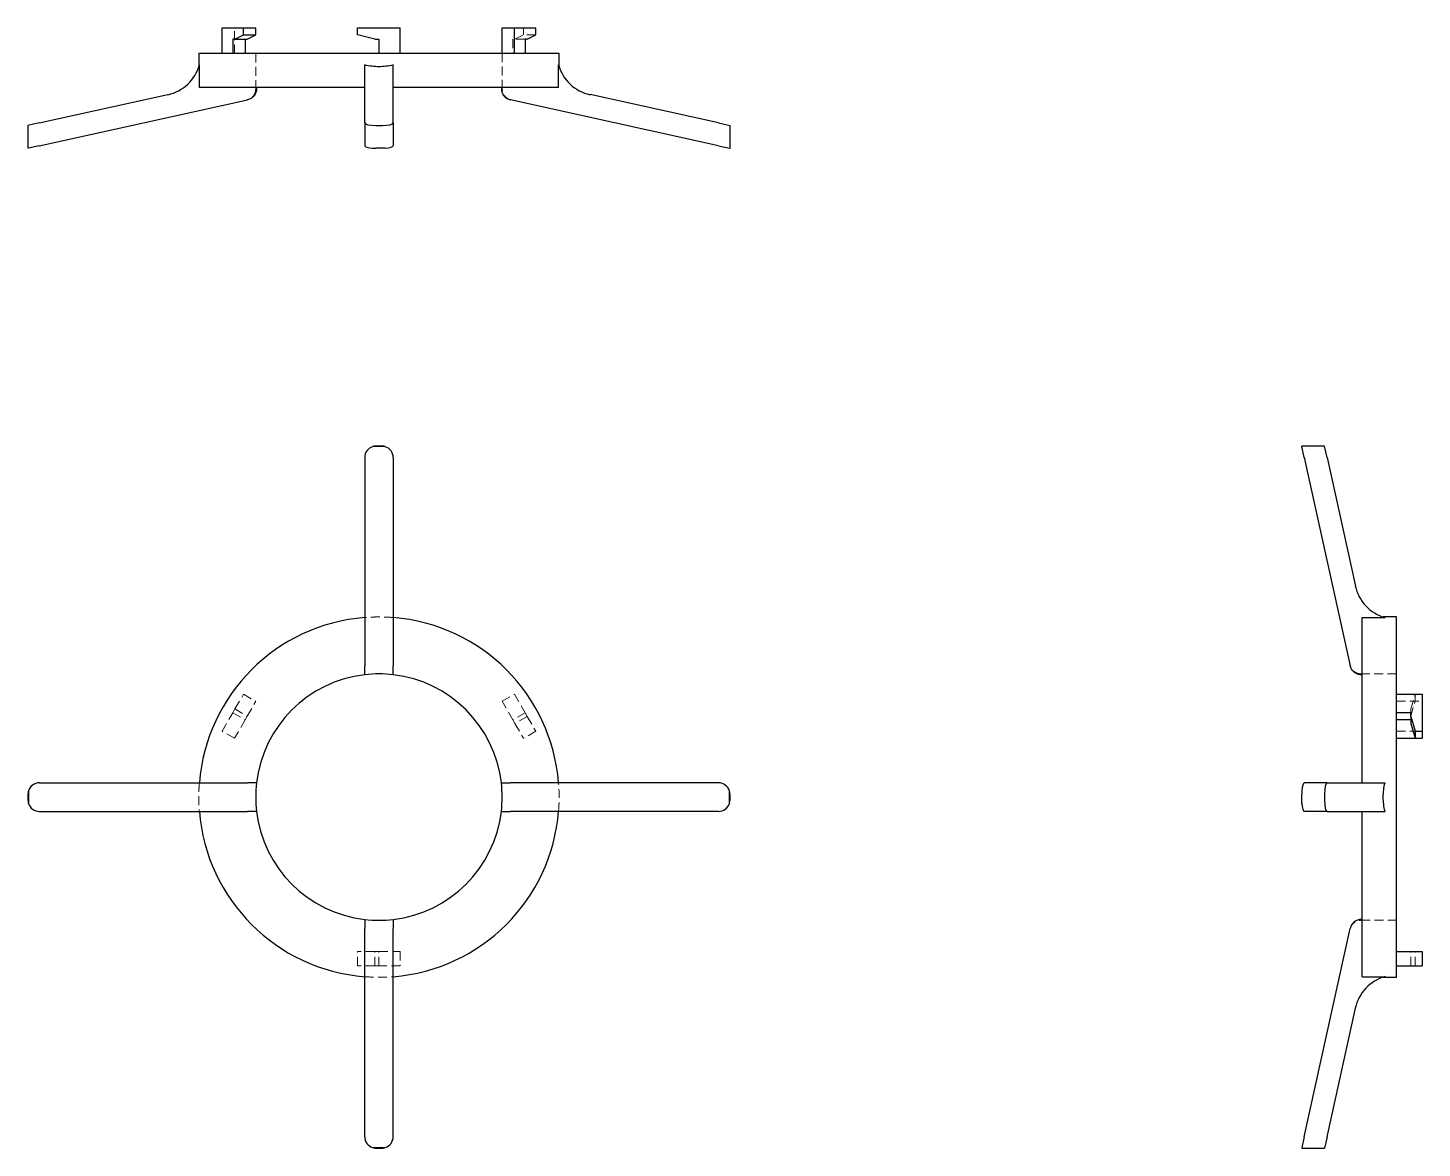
# Model space of a CAD drawing. Header units: millimetres. Extents: x 33 to 232, y 7 to 167.
import ezdxf

# ---------------------------------------------------------------- set-up
doc = ezdxf.new("R2010")
doc.units = ezdxf.units.MM
doc.linetypes.add('HIDDEN', pattern=[1.905, 1.27, -0.635])

msp = doc.modelspace()

# ---------------------------------------------------------------- linework, layer by layer
at = {"color": 7, "linetype": 'Continuous', "lineweight": 25}
for p, q in [((60.66, 162.91), (60.66, 166.57)), ((60.66, 166.57), (63.71, 166.57)), ((62.49, 164.94), (62.18, 164.94)), ((62.18, 164.94), (62.18, 162.91)), ((62.49, 164.94), (63.71, 165.59)), ((62.49, 164.94), (64.24, 164.94)), ((63.71, 165.59), (63.71, 166.57)), ((63.71, 166.57), (65.46, 166.57)), ((63.71, 165.59), (65.46, 165.59)), ((63.94, 164.94), (63.94, 162.91)), ((64.24, 164.94), (65.46, 165.59)), ((65.46, 165.59), (65.46, 166.57)), ((79.96, 166.57), (86.04, 166.57)), ((79.96, 165.59), (79.96, 166.57)), ((82.39, 164.94), (79.96, 165.59)), ((82.39, 164.94), (83, 164.94)), ((83, 164.94), (83, 162.91)), ((86.04, 162.91), (86.04, 166.57)), ((100.54, 162.91), (100.54, 166.57)), ((100.54, 166.57), (102.29, 166.57)), ((102.29, 162.91), (102.29, 166.57)), ((102.29, 166.57), (105.34, 166.57)), ((104.12, 164.94), (103.82, 164.94)), ((103.82, 164.94), (103.82, 162.91)), ((104.12, 164.94), (105.34, 165.59)), ((105.34, 165.59), (105.34, 166.57)), ((57.34, 162.91), (57.34, 161.03)), ((108.66, 162.91), (57.34, 162.91)), ((108.66, 161.03), (108.66, 162.91)), ((57.42, 158.05), (57.42, 161.29)), ((80.97, 157.06), (80.97, 161.29)), ((85.03, 157.06), (85.03, 161.29)), ((108.58, 158.05), (108.58, 161.29)), ((34.63, 153.02), (52.94, 157.06)), ((80.97, 158.05), (57.42, 158.05)), ((65.57, 158.05), (65.57, 157.9)), ((80.97, 153.02), (80.97, 157.06)), ((108.58, 158.05), (85.03, 158.05)), ((85.03, 153.02), (85.03, 157.06)), ((100.43, 158.05), (100.43, 157.9)), ((131.37, 153.02), (113.06, 157.06)), ((34.63, 149.78), (64.29, 156.31)), ((131.37, 149.78), (101.71, 156.31)), ((34.63, 153.02), (33, 152.66)), ((80.97, 153.02), (80.97, 149.78)), ((85.03, 153.02), (85.03, 149.78)), ((131.37, 153.02), (133, 152.66)), ((33, 152.66), (33, 149.43)), ((33, 152.66), (33, 152.66)), ((133, 149.43), (133, 152.66)), ((133, 152.66), (133, 152.66)), ((33.08, 149.43), (33, 149.43)), ((33, 149.43), (33, 149.43)), ((34.63, 149.78), (33.08, 149.43)), ((82.1, 149.43), (82.57, 149.43)), ((83.43, 149.43), (82.57, 149.43)), ((83.9, 149.43), (83.43, 149.43)), ((131.37, 149.78), (132.92, 149.43)), ((132.92, 149.43), (133, 149.43)), ((133, 149.43), (133, 149.43)), ((80.97, 105.37), (80.97, 75.71)), ((83.9, 106.92), (82.1, 106.92)), ((85.03, 105.37), (85.03, 75.71)), ((217.66, 107), (214.43, 107)), ((214.43, 106.92), (214.43, 107)), ((214.43, 107), (214.43, 107)), ((214.78, 105.37), (214.43, 106.92)), ((214.78, 105.37), (221.31, 75.71)), ((218.02, 105.37), (217.66, 107)), ((217.66, 107), (217.66, 107)), ((218.02, 105.37), (222.06, 87.06)), ((223.05, 59.03), (223.05, 82.58)), ((223.05, 82.58), (226.29, 82.58)), ((227.91, 82.66), (226.03, 82.66)), ((227.91, 57), (227.91, 82.66)), ((223.05, 74.43), (222.9, 74.43)), ((227.91, 71.65), (231.57, 71.65)), ((231.57, 71.65), (231.57, 66.38)), ((229.94, 69.02), (227.91, 69.02)), ((229.94, 68), (227.91, 68)), ((229.94, 68.49), (229.94, 69.02)), ((229.94, 68.49), (230.59, 66.38)), ((229.94, 68.49), (229.94, 67.48)), ((229.94, 67.48), (230.59, 65.37)), ((230.59, 66.38), (231.57, 66.38)), ((230.59, 66.38), (230.59, 65.37)), ((231.57, 66.38), (231.57, 65.37)), ((227.91, 65.37), (230.59, 65.37)), ((230.59, 65.37), (231.57, 65.37)), ((33.08, 57.9), (33.08, 56.1)), ((34.63, 59.03), (64.29, 59.03)), ((131.37, 59.03), (101.71, 59.03)), ((132.92, 56.1), (132.92, 57.9)), ((214.43, 57.9), (214.43, 57.43)), ((218.02, 59.03), (214.78, 59.03)), ((218.02, 59.03), (222.06, 59.03)), ((222.06, 59.03), (226.29, 59.03)), ((214.43, 56.57), (214.43, 57.43)), ((214.43, 56.1), (214.43, 56.57)), ((227.91, 31.34), (227.91, 57)), ((34.63, 54.97), (64.29, 54.97)), ((131.37, 54.97), (101.71, 54.97)), ((218.02, 54.97), (214.78, 54.97)), ((218.02, 54.97), (222.06, 54.97)), ((222.06, 54.97), (226.29, 54.97)), ((223.05, 31.42), (223.05, 54.97)), ((80.97, 8.63), (80.97, 38.29)), ((85.03, 8.63), (85.03, 38.29)), ((214.78, 8.63), (221.31, 38.29)), ((223.05, 39.57), (222.9, 39.57)), ((227.91, 34.99), (231.57, 34.99)), ((231.57, 34.99), (231.57, 32.96)), ((227.91, 32.96), (231.57, 32.96)), ((223.05, 31.42), (226.29, 31.42)), ((226.03, 31.34), (227.91, 31.34)), ((218.02, 8.63), (222.06, 26.94)), ((214.78, 8.63), (214.43, 7.08)), ((218.02, 8.63), (217.66, 7)), ((82.1, 7.08), (83.9, 7.08)), ((214.43, 7.08), (214.43, 7)), ((214.43, 7), (217.66, 7)), ((214.43, 7), (214.43, 7)), ((217.66, 7), (217.66, 7))]:
    msp.add_line(p, q, dxfattribs=at)
at = {"color": 7, "linetype": 'HIDDEN', "lineweight": 18}
for p, q in [((62.42, 162.91), (62.42, 166.57)), ((102.06, 164.94), (102.06, 162.91)), ((103.82, 164.94), (102.06, 164.94)), ((102.36, 164.94), (103.58, 165.59)), ((103.58, 165.59), (103.58, 166.57)), ((105.34, 165.59), (103.58, 165.59)), ((65.45, 162.91), (65.45, 157.88)), ((100.55, 157.88), (100.55, 162.91)), ((227.91, 74.55), (222.88, 74.55)), ((62.49, 69.55), (63.71, 71.65)), ((63.71, 71.65), (65.46, 70.64)), ((100.54, 70.64), (102.29, 71.65)), ((102.29, 71.65), (103.82, 69.02)), ((229.94, 69.55), (230.59, 71.65)), ((230.59, 71.65), (230.59, 70.64)), ((62.49, 69.55), (62.18, 69.02)), ((62.49, 69.55), (64.24, 68.53)), ((64.24, 68.53), (65.46, 70.64)), ((102.06, 68), (100.54, 70.64)), ((227.91, 70.64), (231.57, 70.64)), ((229.94, 68.53), (230.59, 70.64)), ((229.94, 69.55), (229.94, 69.02)), ((60.66, 66.38), (62.18, 69.02)), ((62.18, 69.02), (63.94, 68)), ((63.94, 68), (62.42, 65.37)), ((64.24, 68.53), (63.94, 68)), ((103.82, 69.02), (102.06, 68)), ((102.36, 67.48), (102.06, 68)), ((104.12, 68.49), (102.36, 67.48)), ((104.12, 68.49), (103.82, 69.02)), ((104.12, 68.49), (105.34, 66.38)), ((62.42, 65.37), (60.66, 66.38)), ((102.36, 67.48), (103.58, 65.37)), ((105.34, 66.38), (103.58, 65.37)), ((227.91, 66.38), (230.59, 66.38)), ((222.88, 39.45), (227.91, 39.45)), ((79.96, 32.96), (79.96, 34.99)), ((82.39, 34.99), (79.96, 34.99)), ((82.39, 32.96), (82.39, 34.99)), ((82.39, 34.99), (83, 34.99)), ((83, 34.99), (86.04, 34.99)), ((83, 32.96), (83, 34.99)), ((86.04, 34.99), (86.04, 32.96)), ((229.94, 32.96), (229.94, 34.99)), ((230.59, 32.96), (230.59, 34.99)), ((82.39, 32.96), (79.96, 32.96)), ((82.39, 32.96), (83, 32.96)), ((86.04, 32.96), (83, 32.96))]:
    msp.add_line(p, q, dxfattribs=at)
at = {"color": 7, "linetype": 'Continuous', "lineweight": 25}
for centre, radius, start, end in [((51.65, 162.91), 6, 282.4311, 344.3001), ((114.35, 162.91), 6, 195.6999, 257.5689), ((82.59, 105.37), 1.62, 107.7068, 180), ((82.59, 105.37), 1.62, 90.9671, 107.7068), ((83, 81.34), 25.66, 89.0329, 90.9671), ((83.41, 105.37), 1.62, 72.2932, 89.0329), ((83.41, 105.37), 1.62, 0, 72.2932), ((227.91, 88.35), 6, 192.4311, 254.3001), ((83, 57), 25.66, 94.534, 175.466), ((83, 57), 25.66, 4.534, 85.466), ((83, 57), 17.55, 96.6386, 173.3614), ((83, 57), 17.55, 6.6386, 83.3614), ((34.63, 57.41), 1.62, 162.2932, 179.0329), ((34.63, 57.41), 1.62, 90, 162.2932), ((131.37, 57.41), 1.62, 17.7068, 90), ((131.37, 57.41), 1.62, 0.9671, 17.7068), ((58.66, 57), 25.66, 179.0329, 180.9671), ((34.63, 56.59), 1.62, 180.9671, 197.7068), ((34.63, 56.59), 1.62, 197.7068, 270), ((131.37, 56.59), 1.62, 270, 342.2932), ((131.37, 56.59), 1.62, 342.2932, 359.0329), ((107.34, 57), 25.66, 359.0329, 0.9671), ((83, 57), 25.66, 184.534, 265.466), ((83, 57), 17.55, 186.6386, 263.3614), ((83, 57), 25.66, 274.534, 355.466), ((83, 57), 17.55, 276.6386, 353.3614), ((227.91, 25.65), 6, 105.6999, 167.5689), ((82.59, 8.63), 1.62, 180, 252.2932), ((83.41, 8.63), 1.62, 287.7068, 0), ((82.59, 8.63), 1.62, 252.2932, 269.0329), ((83, 32.66), 25.66, 269.0329, 270.9671), ((83.41, 8.63), 1.62, 270.9671, 287.7068)]:
    msp.add_arc(centre, radius, start, end, dxfattribs=at)
for centre, major_axis, start_param, end_param in [((82.59, 153.02), (1.62, 0), 3.141593, 4.695511), ((83.41, 153.02), (1.62, 0), 4.729267, 6.283185), ((83, 158.32), (25.66, 0), 4.695511, 4.729267), ((82.59, 149.78), (1.62, 0), 3.141593, 4.403347), ((83.41, 149.78), (1.62, 0), 5.021431, 6.283185), ((214.78, 57.41), (0, 1.62), 0, 1.261754), ((218.02, 57.41), (0, 1.62), 0, 1.553918), ((214.78, 56.59), (0, 1.62), 1.879839, 3.141593), ((223.32, 57), (0, 25.66), 1.553918, 1.587675), ((218.02, 56.59), (0, 1.62), 1.587675, 3.141593)]:
    msp.add_ellipse(centre, major_axis=major_axis, ratio=0.220433, start_param=start_param, end_param=end_param, dxfattribs=at)
for points in [[(85.03, 161.29), (84.7, 161.2), (84.36, 161.13), (83.68, 161.05), (83.34, 161.03), (82.66, 161.03), (82.32, 161.05), (81.64, 161.13), (81.3, 161.2), (80.97, 161.29)], [(65.57, 157.9), (65.57, 157.73), (65.54, 157.55), (65.42, 157.2), (65.33, 157.03), (65.09, 156.74), (64.95, 156.61), (64.63, 156.42), (64.46, 156.35), (64.29, 156.31)], [(100.43, 157.9), (100.43, 157.73), (100.46, 157.55), (100.58, 157.2), (100.67, 157.03), (100.91, 156.74), (101.05, 156.61), (101.37, 156.42), (101.54, 156.35), (101.71, 156.31)], [(80.97, 74.43), (80.97, 74.43), (80.97, 74.46), (80.97, 74.58), (80.97, 74.67), (80.97, 74.91), (80.97, 75.05), (80.97, 75.37), (80.97, 75.54), (80.97, 75.71)], [(85.03, 74.43), (85.03, 74.43), (85.03, 74.46), (85.03, 74.58), (85.03, 74.67), (85.03, 74.91), (85.03, 75.05), (85.03, 75.37), (85.03, 75.54), (85.03, 75.71)], [(222.9, 74.43), (222.73, 74.43), (222.55, 74.46), (222.2, 74.58), (222.03, 74.67), (221.74, 74.91), (221.61, 75.05), (221.42, 75.37), (221.35, 75.54), (221.31, 75.71)], [(65.57, 59.03), (65.57, 59.03), (65.54, 59.03), (65.42, 59.03), (65.33, 59.03), (65.09, 59.03), (64.95, 59.03), (64.63, 59.03), (64.46, 59.03), (64.29, 59.03)], [(100.43, 59.03), (100.43, 59.03), (100.46, 59.03), (100.58, 59.03), (100.67, 59.03), (100.91, 59.03), (101.05, 59.03), (101.37, 59.03), (101.54, 59.03), (101.71, 59.03)], [(226.29, 54.97), (226.2, 55.3), (226.13, 55.64), (226.05, 56.32), (226.03, 56.66), (226.03, 57.34), (226.05, 57.68), (226.13, 58.36), (226.2, 58.7), (226.29, 59.03)], [(65.57, 54.97), (65.57, 54.97), (65.54, 54.97), (65.42, 54.97), (65.33, 54.97), (65.09, 54.97), (64.95, 54.97), (64.63, 54.97), (64.46, 54.97), (64.29, 54.97)], [(100.43, 54.97), (100.43, 54.97), (100.46, 54.97), (100.58, 54.97), (100.67, 54.97), (100.91, 54.97), (101.05, 54.97), (101.37, 54.97), (101.54, 54.97), (101.71, 54.97)], [(80.97, 39.57), (80.97, 39.57), (80.97, 39.54), (80.97, 39.42), (80.97, 39.33), (80.97, 39.09), (80.97, 38.95), (80.97, 38.63), (80.97, 38.46), (80.97, 38.29)], [(85.03, 39.57), (85.03, 39.57), (85.03, 39.54), (85.03, 39.42), (85.03, 39.33), (85.03, 39.09), (85.03, 38.95), (85.03, 38.63), (85.03, 38.46), (85.03, 38.29)], [(222.9, 39.57), (222.73, 39.57), (222.55, 39.54), (222.2, 39.42), (222.03, 39.33), (221.74, 39.09), (221.61, 38.95), (221.42, 38.63), (221.35, 38.46), (221.31, 38.29)]]:
    msp.add_open_spline(points, degree=3, knots=[0, 0, 0, 0, 0.25, 0.25, 0.5, 0.5, 0.75, 0.75, 1, 1, 1, 1], dxfattribs=at)
at = {"color": 7, "linetype": 'HIDDEN', "lineweight": 18}
for points, knots in [([(65.45, 157.88), (65.44, 157.7), (65.4, 157.33), (65.12, 156.84), (64.7, 156.46), (64.35, 156.35), (64.18, 156.29)], [0, 0, 0, 0, 0.242701, 0.5, 0.757299, 1, 1, 1, 1]), ([(101.82, 156.29), (101.65, 156.35), (101.3, 156.46), (100.88, 156.84), (100.6, 157.33), (100.56, 157.7), (100.55, 157.88)], [0, 0, 0, 0, 0.242701, 0.5, 0.757299, 1, 1, 1, 1]), ([(85.03, 82.58), (84.7, 82.6), (84.36, 82.63), (83.68, 82.65), (83.34, 82.66), (82.66, 82.66), (82.32, 82.65), (81.64, 82.63), (81.3, 82.6), (80.97, 82.58)], [0, 0, 0, 0, 0.25, 0.25, 0.5, 0.5, 0.75, 0.75, 1, 1, 1, 1]), ([(222.88, 74.55), (222.7, 74.56), (222.33, 74.6), (221.84, 74.88), (221.46, 75.3), (221.35, 75.65), (221.29, 75.82)], [0, 0, 0, 0, 0.242701, 0.5, 0.757299, 1, 1, 1, 1]), ([(57.42, 59.03), (57.4, 58.7), (57.37, 58.36), (57.35, 57.68), (57.34, 57.34), (57.34, 56.66), (57.35, 56.32), (57.37, 55.64), (57.4, 55.3), (57.42, 54.97)], [0, 0, 0, 0, 0.25, 0.25, 0.5, 0.5, 0.75, 0.75, 1, 1, 1, 1]), ([(108.58, 54.97), (108.6, 55.3), (108.63, 55.64), (108.65, 56.32), (108.66, 56.66), (108.66, 57.34), (108.65, 57.68), (108.63, 58.36), (108.6, 58.7), (108.58, 59.03)], [0, 0, 0, 0, 0.25, 0.25, 0.5, 0.5, 0.75, 0.75, 1, 1, 1, 1]), ([(221.29, 38.18), (221.35, 38.35), (221.46, 38.7), (221.84, 39.12), (222.33, 39.4), (222.7, 39.44), (222.88, 39.45)], [0, 0, 0, 0, 0.242701, 0.5, 0.757299, 1, 1, 1, 1]), ([(80.97, 31.42), (81.3, 31.4), (81.64, 31.37), (82.32, 31.35), (82.66, 31.34), (83.34, 31.34), (83.68, 31.35), (84.36, 31.37), (84.7, 31.4), (85.03, 31.42)], [0, 0, 0, 0, 0.25, 0.25, 0.5, 0.5, 0.75, 0.75, 1, 1, 1, 1])]:
    msp.add_open_spline(points, degree=3, knots=knots, dxfattribs=at)
at = {"color": 7, "linetype": 'Continuous', "lineweight": 25}
for points in [[(85.03, 74.43), (83.68, 74.58), (82.32, 74.58), (80.97, 74.43)], [(65.57, 59.03), (65.42, 57.68), (65.42, 56.32), (65.57, 54.97)], [(100.43, 54.97), (100.58, 56.32), (100.58, 57.68), (100.43, 59.03)], [(80.97, 39.57), (82.32, 39.42), (83.68, 39.42), (85.03, 39.57)]]:
    msp.add_open_spline(points, degree=3, dxfattribs=at)

doc.saveas('drawing.dxf')
